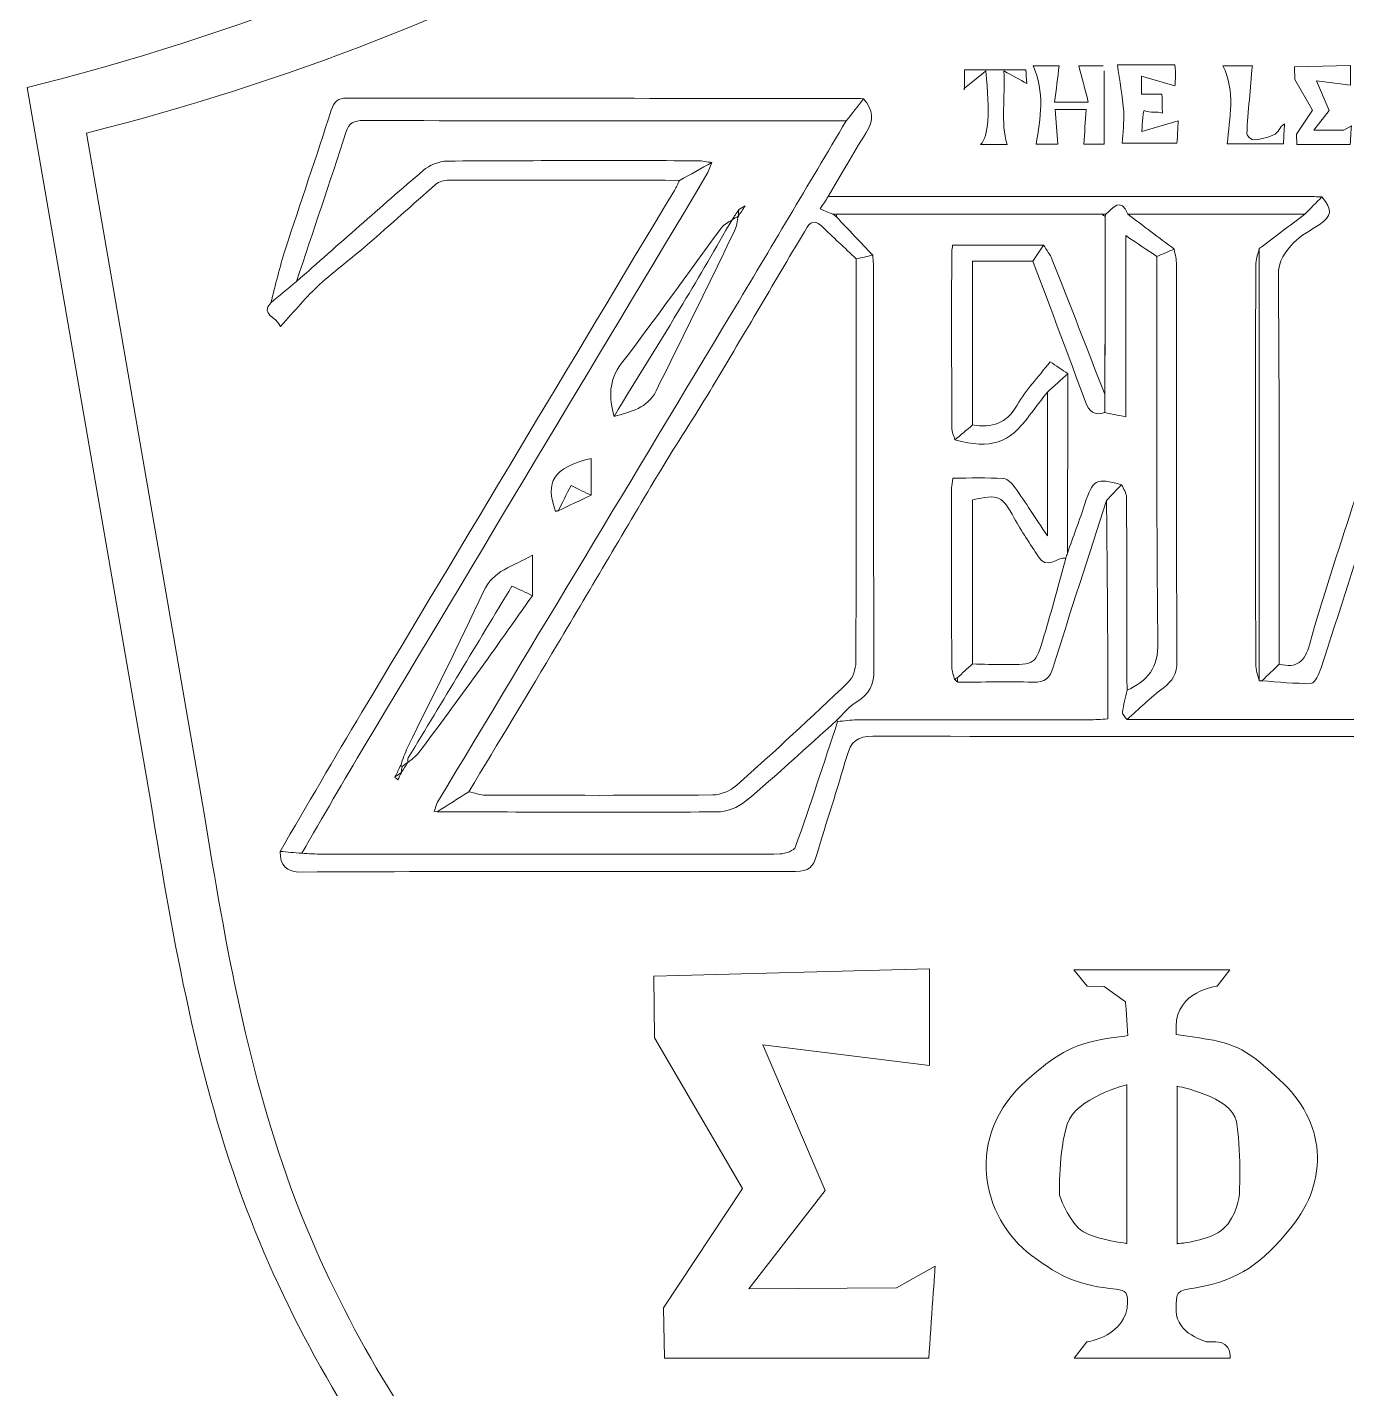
# Model space of a CAD drawing. Header units: inches. Extents: x 0 to 12, y 0 to 12.
# Drawn here: x 8.291 to 9.277, y 2.557 to 3.574 of the extents above; entities that cross this region are included whole.
import ezdxf

# ---------------------------------------------------------------- set-up
doc = ezdxf.new("R2010")
doc.units = ezdxf.units.IN
doc.header["$MEASUREMENT"] = 0

msp = doc.modelspace()

# ---------------------------------------------------------------- linework, layer by layer
at = {"color": 250, "lineweight": 0}
msp.add_line((8.2913, 3.5293), (8.3838, 2.9942), dxfattribs=at)
at = {"color": 5, "lineweight": 0}
msp.add_line((8.3357, 3.4953), (8.4235, 2.987), dxfattribs=at)
at = {"color": 250, "lineweight": 0}
for centre, start, end in [((7.8269, 5.3747), 284.1261, 312.9293), ((10.419, 5.3747), 227.0707, 255.8739)]:
    msp.add_arc(centre, 1.9029, start, end, dxfattribs=at)
at = {"color": 5, "lineweight": 0}
for centre, start, end in [((7.8945, 5.2484), 284.1261, 312.9293), ((10.3569, 5.2484), 227.0707, 255.8739)]:
    msp.add_arc(centre, 1.8077, start, end, dxfattribs=at)
at = {"color": 1, "lineweight": 0}
for points, knots in [([(8.9912, 3.5284), (8.9912, 3.5329), (8.9912, 3.5373), (8.9912, 3.5426), (9.0064, 3.5426), (9.0212, 3.5426), (9.0371, 3.5426), (9.0373, 3.5396), (9.0375, 3.5362), (9.0377, 3.5324), (9.0326, 3.5352), (9.0279, 3.5377), (9.0206, 3.5417), (9.0218, 3.5213), (9.0181, 3.5037), (9.023, 3.4867), (9.0186, 3.4867), (9.0112, 3.4867), (9.0033, 3.4867), (9.0091, 3.4932), (9.0104, 3.5101), (9.0072, 3.5417), (9.0007, 3.5365), (8.9958, 3.5326), (8.9909, 3.5286), (8.9909, 3.5286), (8.9912, 3.5284), (8.9912, 3.5284)], [0, 0, 0, 0, 1, 1, 1, 2, 2, 2, 3, 3, 3, 4, 4, 4, 5, 5, 5, 6, 6, 6, 7, 7, 7, 8, 8, 8, 9, 9, 9, 9]), ([(9.0956, 3.5418), (9.0956, 3.5407), (9.0956, 3.5396), (9.0956, 3.5385), (9.0956, 3.5203), (9.0956, 3.5039), (9.0956, 3.4871), (9.091, 3.4871), (9.0846, 3.4871), (9.0804, 3.4871), (9.0809, 3.4954), (9.0815, 3.5037), (9.0821, 3.5129), (9.0742, 3.5129), (9.0675, 3.5129), (9.059, 3.5129), (9.0597, 3.5042), (9.0603, 3.4959), (9.061, 3.487), (9.0563, 3.487), (9.0492, 3.487), (9.0447, 3.487), (9.0482, 3.5064), (9.0512, 3.526), (9.0424, 3.5456), (9.0489, 3.5456), (9.0554, 3.5456), (9.062, 3.5456), (9.0608, 3.5367), (9.0597, 3.5279), (9.0585, 3.5184), (9.0673, 3.5184), (9.0739, 3.5184), (9.0837, 3.5184), (9.0811, 3.5284), (9.0789, 3.537), (9.0766, 3.5456), (9.0827, 3.5456), (9.0888, 3.5456), (9.0949, 3.5456)], [0, 0, 0, 0, 1, 1, 1, 2, 2, 2, 3, 3, 3, 4, 4, 4, 5, 5, 5, 6, 6, 6, 7, 7, 7, 8, 8, 8, 9, 9, 9, 10, 10, 10, 11, 11, 11, 12, 12, 12, 13, 13, 13, 13]), ([(9.1482, 3.5462), (9.1495, 3.541), (9.1484, 3.5306), (9.1484, 3.5306), (9.1484, 3.5306), (9.1234, 3.5378), (9.1234, 3.5378), (9.1234, 3.5378), (9.1234, 3.5243), (9.1234, 3.5243), (9.1234, 3.5243), (9.1387, 3.5243), (9.1387, 3.5243), (9.1387, 3.5243), (9.139, 3.5129), (9.139, 3.5101), (9.1347, 3.5119), (9.1304, 3.51), (9.1254, 3.5122), (9.1242, 3.5114), (9.1237, 3.4966), (9.1237, 3.4966), (9.1237, 3.4966), (9.1509, 3.5045), (9.1509, 3.5045), (9.1509, 3.5045), (9.1502, 3.4926), (9.1499, 3.4877), (9.1348, 3.4877), (9.1207, 3.4877), (9.109, 3.4877), (9.1094, 3.4956), (9.1106, 3.5034), (9.1101, 3.5111), (9.1092, 3.5229), (9.107, 3.5347), (9.1055, 3.5464), (9.1185, 3.5464), (9.1352, 3.5462), (9.1482, 3.5462)], [0, 0, 0, 0, 1, 1, 1, 2, 2, 2, 3, 3, 3, 4, 4, 4, 5, 5, 5, 6, 6, 6, 7, 7, 7, 8, 8, 8, 9, 9, 9, 10, 10, 10, 11, 11, 11, 12, 12, 12, 13, 13, 13, 13]), ([(9.2062, 3.5456), (9.2047, 3.5287), (9.2031, 3.5117), (9.202, 3.4948), (9.2019, 3.4933), (9.206, 3.49), (9.2078, 3.4902), (9.2131, 3.4908), (9.2186, 3.4922), (9.2233, 3.4946), (9.2255, 3.4957), (9.2263, 3.4998), (9.2302, 3.5022), (9.2299, 3.4975), (9.2297, 3.4927), (9.2294, 3.4872), (9.2147, 3.4872), (9.2007, 3.4872), (9.1874, 3.4872), (9.1892, 3.5065), (9.1937, 3.5264), (9.1842, 3.5456), (9.1915, 3.5456), (9.1988, 3.5456), (9.2062, 3.5456)], [0, 0, 0, 0, 1, 1, 1, 2, 2, 2, 3, 3, 3, 4, 4, 4, 5, 5, 5, 6, 6, 6, 7, 7, 7, 8, 8, 8, 8]), ([(9.2542, 3.5343), (9.2542, 3.5343), (9.2636, 3.5123), (9.2636, 3.5123), (9.2636, 3.5123), (9.2521, 3.4974), (9.2521, 3.4974), (9.2521, 3.4974), (9.2744, 3.4975), (9.2744, 3.4975), (9.2744, 3.4975), (9.2802, 3.5008), (9.2802, 3.5008), (9.2802, 3.5008), (9.2796, 3.4919), (9.2793, 3.4869), (9.2645, 3.4869), (9.2393, 3.4869), (9.2393, 3.4869), (9.2393, 3.4869), (9.2391, 3.4945), (9.2391, 3.4945), (9.2391, 3.4945), (9.2511, 3.5125), (9.2511, 3.5125), (9.2511, 3.5125), (9.2378, 3.5354), (9.2378, 3.5354), (9.2378, 3.5354), (9.2377, 3.5447), (9.2377, 3.5447), (9.2377, 3.5447), (9.2794, 3.5458), (9.2794, 3.5458), (9.2794, 3.5409), (9.2794, 3.5361), (9.2794, 3.5312), (9.2794, 3.5312), (9.2542, 3.5343), (9.2542, 3.5343)], [0, 0, 0, 0, 1, 1, 1, 2, 2, 2, 3, 3, 3, 4, 4, 4, 5, 5, 5, 6, 6, 6, 7, 7, 7, 8, 8, 8, 9, 9, 9, 10, 10, 10, 11, 11, 11, 12, 12, 12, 13, 13, 13, 13]), ([(8.9909, 3.5286), (8.9909, 3.5286), (8.9907, 3.5279), (8.9907, 3.5279), (8.9907, 3.5279), (8.9912, 3.5284), (8.9912, 3.5284), (8.9912, 3.5284), (8.9909, 3.5286), (8.9909, 3.5286)], [0, 0, 0, 0, 1, 1, 1, 2, 2, 2, 3, 3, 3, 3])]:
    msp.add_open_spline(points, degree=3, knots=knots, dxfattribs=at)
at = {"color": 5, "lineweight": 0}
for points, knots in [([(8.9159, 3.5209), (8.9116, 3.5154), (8.9073, 3.5099), (8.9029, 3.5044), (8.7828, 3.5044), (8.6627, 3.5044), (8.5425, 3.5047), (8.5354, 3.5047), (8.5316, 3.503), (8.5292, 3.4958), (8.5173, 3.4586), (8.5048, 3.4216), (8.4924, 3.3845), (8.486, 3.3792), (8.4796, 3.3739), (8.4732, 3.3686), (8.4768, 3.3818), (8.4798, 3.3952), (8.484, 3.4082), (8.4953, 3.443), (8.5072, 3.4776), (8.5184, 3.5124), (8.5205, 3.5187), (8.5232, 3.5215), (8.5303, 3.5215), (8.6572, 3.5212), (8.7841, 3.5213), (8.9111, 3.5212), (8.9127, 3.5212), (8.9143, 3.521), (8.9159, 3.5209)], [0, 0, 0, 0, 1, 1, 1, 2, 2, 2, 3, 3, 3, 4, 4, 4, 5, 5, 5, 6, 6, 6, 7, 7, 7, 8, 8, 8, 9, 9, 9, 10, 10, 10, 10]), ([(8.9159, 3.5209), (8.9233, 3.5127), (8.9238, 3.5048), (8.9176, 3.4952), (8.9076, 3.4798), (8.8988, 3.4637), (8.8895, 3.448), (8.8876, 3.445), (8.8857, 3.4421), (8.8834, 3.4387), (8.8872, 3.4371), (8.8901, 3.4359), (8.893, 3.4347), (8.8939, 3.434), (8.8947, 3.4333), (8.8956, 3.4327), (8.9046, 3.4232), (8.9137, 3.4137), (8.9227, 3.4041), (8.9186, 3.4032), (8.9145, 3.4023), (8.9104, 3.4013), (8.9017, 3.4095), (8.8931, 3.4178), (8.8844, 3.426), (8.8775, 3.4324), (8.8744, 3.4262), (8.8717, 3.4216), (8.8481, 3.382), (8.8249, 3.3422), (8.8012, 3.3027), (8.7893, 3.2828), (8.7763, 3.2635), (8.7644, 3.2436), (8.7385, 3.2003), (8.7131, 3.1568), (8.6873, 3.1135), (8.6654, 3.0767), (8.6432, 3.0401), (8.6211, 3.0034), (8.6132, 2.9984), (8.6054, 2.9934), (8.5975, 2.9884), (8.5975, 2.9884), (8.5974, 2.9884), (8.5974, 2.9884), (8.5968, 2.9887), (8.5961, 2.9888), (8.5953, 2.9888), (8.5961, 2.9911), (8.5965, 2.9935), (8.5977, 2.9955), (8.6709, 3.1174), (8.7443, 3.2392), (8.8175, 3.3611), (8.8461, 3.4087), (8.8745, 3.4566), (8.9029, 3.5044), (8.9073, 3.5099), (8.9116, 3.5154), (8.9159, 3.5209)], [0, 0, 0, 0, 1, 1, 1, 2, 2, 2, 3, 3, 3, 4, 4, 4, 5, 5, 5, 6, 6, 6, 7, 7, 7, 8, 8, 8, 9, 9, 9, 10, 10, 10, 11, 11, 11, 12, 12, 12, 13, 13, 13, 14, 14, 14, 15, 15, 15, 16, 16, 16, 17, 17, 17, 18, 18, 18, 19, 19, 19, 20, 20, 20, 20]), ([(8.8026, 3.4733), (8.7991, 3.4737), (8.7955, 3.4746), (8.7919, 3.4747), (8.7296, 3.4747), (8.6673, 3.4749), (8.605, 3.4744), (8.5989, 3.4743), (8.5916, 3.4713), (8.5869, 3.4673), (8.5551, 3.44), (8.5239, 3.4122), (8.4924, 3.3845), (8.5048, 3.4216), (8.5173, 3.4586), (8.5292, 3.4958), (8.5316, 3.503), (8.5354, 3.5047), (8.5425, 3.5047), (8.6627, 3.5044), (8.7828, 3.5044), (8.9029, 3.5044), (8.8745, 3.4566), (8.8461, 3.4087), (8.8175, 3.3611), (8.7443, 3.2392), (8.6709, 3.1174), (8.5977, 2.9955), (8.5965, 2.9935), (8.5961, 2.9911), (8.5953, 2.9888), (8.596, 2.9887), (8.5967, 2.9885), (8.5974, 2.9884), (8.5974, 2.9884), (8.5975, 2.9884), (8.5975, 2.9884), (8.667, 2.9882), (8.7366, 2.9879), (8.8062, 2.9883), (8.8135, 2.9884), (8.8222, 2.9915), (8.8277, 2.9962), (8.851, 3.0157), (8.8732, 3.0365), (8.8958, 3.0567), (8.8958, 3.0567), (8.8965, 3.0558), (8.8965, 3.0558), (8.8862, 3.0246), (8.8761, 2.9934), (8.8651, 2.9624), (8.8641, 2.9595), (8.8576, 2.957), (8.8536, 2.9569), (8.8288, 2.9564), (8.804, 2.9567), (8.7792, 2.9567), (8.6902, 2.9567), (8.6011, 2.9567), (8.5121, 2.9567), (8.5068, 2.9567), (8.5016, 2.9572), (8.4963, 2.9574), (8.5121, 2.9844), (8.5276, 3.0116), (8.5437, 3.0384), (8.6285, 3.1801), (8.7134, 3.3217), (8.7982, 3.4634), (8.8, 3.4665), (8.8012, 3.47), (8.8026, 3.4733)], [0, 0, 0, 0, 1, 1, 1, 2, 2, 2, 3, 3, 3, 4, 4, 4, 5, 5, 5, 6, 6, 6, 7, 7, 7, 8, 8, 8, 9, 9, 9, 10, 10, 10, 11, 11, 11, 12, 12, 12, 13, 13, 13, 14, 14, 14, 15, 15, 15, 16, 16, 16, 17, 17, 17, 18, 18, 18, 19, 19, 19, 20, 20, 20, 21, 21, 21, 22, 22, 22, 23, 23, 23, 24, 24, 24, 24]), ([(8.8026, 3.4733), (8.7946, 3.4689), (8.7865, 3.4644), (8.7785, 3.46), (8.7211, 3.4601), (8.6636, 3.4603), (8.6062, 3.4602), (8.6029, 3.4602), (8.5988, 3.459), (8.5963, 3.4569), (8.5792, 3.4421), (8.5625, 3.4268), (8.5454, 3.412), (8.5337, 3.4018), (8.5211, 3.3928), (8.5097, 3.3823), (8.4998, 3.3731), (8.4912, 3.3626), (8.4804, 3.3509), (8.4771, 3.3592), (8.4653, 3.3592), (8.4732, 3.3686), (8.4796, 3.3739), (8.486, 3.3792), (8.4924, 3.3845), (8.5239, 3.4122), (8.5551, 3.44), (8.5869, 3.4673), (8.5916, 3.4713), (8.5989, 3.4743), (8.605, 3.4744), (8.6673, 3.4749), (8.7296, 3.4747), (8.7919, 3.4747), (8.7955, 3.4746), (8.7991, 3.4737), (8.8026, 3.4733)], [0, 0, 0, 0, 1, 1, 1, 2, 2, 2, 3, 3, 3, 4, 4, 4, 5, 5, 5, 6, 6, 6, 7, 7, 7, 8, 8, 8, 9, 9, 9, 10, 10, 10, 11, 11, 11, 12, 12, 12, 12]), ([(8.4963, 2.9574), (8.4909, 2.9579), (8.4855, 2.9583), (8.4801, 2.9588), (8.5005, 2.9935), (8.5206, 3.0283), (8.5413, 3.0628), (8.619, 3.1928), (8.6968, 3.3226), (8.7746, 3.4525), (8.776, 3.4549), (8.7772, 3.4575), (8.7785, 3.46), (8.7865, 3.4644), (8.7946, 3.4689), (8.8026, 3.4733), (8.8012, 3.47), (8.8, 3.4665), (8.7982, 3.4634), (8.7134, 3.3217), (8.6285, 3.1801), (8.5437, 3.0384), (8.5276, 3.0116), (8.5121, 2.9844), (8.4963, 2.9574)], [0, 0, 0, 0, 1, 1, 1, 2, 2, 2, 3, 3, 3, 4, 4, 4, 5, 5, 5, 6, 6, 6, 7, 7, 7, 8, 8, 8, 8]), ([(9.2581, 3.4476), (9.2538, 3.4433), (9.2496, 3.439), (9.2453, 3.4347), (9.2013, 3.4347), (9.1572, 3.4347), (9.1132, 3.4347), (9.1078, 3.4483), (9.1023, 3.4389), (9.0967, 3.4348), (9.0958, 3.4348), (9.0948, 3.4347), (9.0938, 3.4347), (9.0279, 3.4347), (8.9619, 3.4347), (8.8959, 3.4347), (8.8949, 3.4347), (8.894, 3.4347), (8.893, 3.4347), (8.8901, 3.4359), (8.8872, 3.4371), (8.8834, 3.4387), (8.8857, 3.4421), (8.8876, 3.445), (8.8895, 3.448), (9.0087, 3.448), (9.1279, 3.448), (9.2471, 3.448), (9.2507, 3.448), (9.2544, 3.4477), (9.2581, 3.4476)], [0, 0, 0, 0, 1, 1, 1, 2, 2, 2, 3, 3, 3, 4, 4, 4, 5, 5, 5, 6, 6, 6, 7, 7, 7, 8, 8, 8, 9, 9, 9, 10, 10, 10, 10]), ([(9.1479, 3.4086), (9.1436, 3.4068), (9.1393, 3.405), (9.1349, 3.4032), (9.1276, 3.4081), (9.1203, 3.4129), (9.1116, 3.4187), (9.1116, 3.373), (9.1116, 3.3289), (9.1116, 3.2835), (9.1056, 3.2847), (9.1008, 3.2856), (9.096, 3.2865), (9.096, 3.2911), (9.096, 3.2956), (9.0961, 3.3002), (9.0962, 3.3445), (9.0963, 3.3888), (9.0964, 3.4331), (9.0966, 3.4336), (9.0967, 3.4342), (9.0967, 3.4348), (9.1023, 3.4389), (9.1078, 3.4483), (9.1132, 3.4347), (9.1248, 3.426), (9.1363, 3.4173), (9.1479, 3.4086)], [0, 0, 0, 0, 1, 1, 1, 2, 2, 2, 3, 3, 3, 4, 4, 4, 5, 5, 5, 6, 6, 6, 7, 7, 7, 8, 8, 8, 9, 9, 9, 9]), ([(9.2581, 3.4476), (9.2663, 3.4377), (9.2658, 3.4334), (9.256, 3.4268), (9.2496, 3.4226), (9.2424, 3.4189), (9.2372, 3.4135), (9.2308, 3.4068), (9.2255, 3.4002), (9.2256, 3.3887), (9.2265, 3.292), (9.2263, 3.1953), (9.2263, 3.0986), (9.222, 3.0945), (9.2176, 3.0904), (9.2133, 3.0862), (9.2126, 3.0862), (9.212, 3.0862), (9.2113, 3.0862), (9.2113, 3.1938), (9.2113, 3.3014), (9.2113, 3.409), (9.2226, 3.4175), (9.234, 3.4261), (9.2453, 3.4347), (9.2496, 3.439), (9.2538, 3.4433), (9.2581, 3.4476)], [0, 0, 0, 0, 1, 1, 1, 2, 2, 2, 3, 3, 3, 4, 4, 4, 5, 5, 5, 6, 6, 6, 7, 7, 7, 8, 8, 8, 9, 9, 9, 9]), ([(8.8225, 3.438), (8.8225, 3.438), (8.8226, 3.438), (8.8226, 3.438), (8.821, 3.4356), (8.8193, 3.4331), (8.8177, 3.4306), (8.8177, 3.4306), (8.8177, 3.4306), (8.8177, 3.4306), (8.815, 3.4286), (8.8116, 3.4271), (8.8097, 3.4245), (8.7848, 3.3909), (8.7607, 3.3566), (8.7352, 3.3235), (8.7251, 3.3104), (8.7259, 3.2977), (8.7295, 3.2837), (8.7418, 3.287), (8.7546, 3.2899), (8.7609, 3.3027), (8.7806, 3.3424), (8.8001, 3.3823), (8.8195, 3.4222), (8.8212, 3.4255), (8.8215, 3.4296), (8.8224, 3.4333), (8.8224, 3.4333), (8.8223, 3.4332), (8.8223, 3.4332), (8.824, 3.4358), (8.8257, 3.4383), (8.8274, 3.4409), (8.8257, 3.4399), (8.8241, 3.4389), (8.8225, 3.438)], [0, 0, 0, 0, 1, 1, 1, 2, 2, 2, 3, 3, 3, 4, 4, 4, 5, 5, 5, 6, 6, 6, 7, 7, 7, 8, 8, 8, 9, 9, 9, 10, 10, 10, 11, 11, 11, 12, 12, 12, 12]), ([(8.8224, 3.4333), (8.8208, 3.4324), (8.8192, 3.4315), (8.8177, 3.4306), (8.8193, 3.4331), (8.821, 3.4356), (8.8226, 3.438), (8.8225, 3.4364), (8.8224, 3.4348), (8.8223, 3.4332), (8.8223, 3.4332), (8.8224, 3.4333), (8.8224, 3.4333)], [0, 0, 0, 0, 1, 1, 1, 2, 2, 2, 3, 3, 3, 4, 4, 4, 4]), ([(8.8223, 3.4332), (8.8224, 3.4348), (8.8225, 3.4364), (8.8226, 3.438), (8.8226, 3.438), (8.8225, 3.438), (8.8225, 3.438), (8.8241, 3.4389), (8.8257, 3.4399), (8.8274, 3.4409), (8.8257, 3.4383), (8.824, 3.4358), (8.8223, 3.4332)], [0, 0, 0, 0, 1, 1, 1, 2, 2, 2, 3, 3, 3, 4, 4, 4, 4]), ([(8.8274, 3.4409), (8.8257, 3.4399), (8.8241, 3.4389), (8.8225, 3.438), (8.8241, 3.4389), (8.8257, 3.4399), (8.8274, 3.4409)], [0, 0, 0, 0, 1, 1, 1, 2, 2, 2, 2]), ([(9.463, 3.4287), (9.4907, 3.4168), (9.511, 3.3979), (9.5251, 3.3705), (9.5445, 3.333), (9.5533, 3.2937), (9.5533, 3.252), (9.5533, 3.2433), (9.5519, 3.2345), (9.5512, 3.2258), (9.5518, 3.2175), (9.5545, 3.2086), (9.5526, 3.2009), (9.5469, 3.1778), (9.5396, 3.1551), (9.5327, 3.1324), (9.531, 3.1266), (9.5284, 3.1211), (9.5263, 3.1155), (9.5157, 3.1042), (9.5051, 3.0928), (9.4946, 3.0813), (9.4941, 3.0809), (9.4944, 3.0798), (9.4944, 3.079), (9.4944, 3.079), (9.4944, 3.0792), (9.4944, 3.0792), (9.4709, 3.0588), (9.441, 3.0543), (9.4125, 3.0467), (9.404, 3.0444), (9.3947, 3.0447), (9.3858, 3.0447), (9.2315, 3.0446), (9.0772, 3.0444), (8.9229, 3.0449), (8.911, 3.0449), (8.9063, 3.0405), (8.9033, 3.0298), (8.8963, 3.005), (8.888, 2.9805), (8.8808, 2.9558), (8.8783, 2.9472), (8.8748, 2.9437), (8.8651, 2.9438), (8.7421, 2.944), (8.6192, 2.9439), (8.4962, 2.9434), (8.4846, 2.9434), (8.4802, 2.9482), (8.4801, 2.9588), (8.4855, 2.9583), (8.4909, 2.9579), (8.4963, 2.9574), (8.5016, 2.9572), (8.5068, 2.9567), (8.5121, 2.9567), (8.6011, 2.9567), (8.6902, 2.9567), (8.7792, 2.9567), (8.804, 2.9567), (8.8288, 2.9564), (8.8536, 2.9569), (8.8576, 2.957), (8.8641, 2.9595), (8.8651, 2.9624), (8.8761, 2.9934), (8.8862, 3.0246), (8.8965, 3.0558), (8.9013, 3.0562), (8.9062, 3.057), (8.911, 3.0571), (8.9688, 3.0571), (9.0265, 3.0571), (9.0843, 3.0571), (9.0886, 3.0571), (9.0929, 3.0575), (9.0983, 3.0577), (9.0983, 3.0764), (9.0984, 3.0938), (9.0982, 3.1112), (9.098, 3.1478), (9.0976, 3.1844), (9.0973, 3.2209), (9.101, 3.2249), (9.1048, 3.2288), (9.1086, 3.2327), (9.1099, 3.2296), (9.1122, 3.2265), (9.1122, 3.2234), (9.1125, 3.1753), (9.1125, 3.1273), (9.1126, 3.0792), (9.1114, 3.0737), (9.1099, 3.0682), (9.1092, 3.0626), (9.109, 3.0609), (9.1114, 3.059), (9.1126, 3.0572), (9.1743, 3.0572), (9.236, 3.0572), (9.2988, 3.0572), (9.2988, 3.0691), (9.2988, 3.0792), (9.2987, 3.0893), (9.2985, 3.1333), (9.2981, 3.1772), (9.2978, 3.2212), (9.3017, 3.2258), (9.3057, 3.2304), (9.3096, 3.2351), (9.3108, 3.232), (9.3131, 3.2289), (9.3131, 3.2258), (9.3135, 3.1783), (9.3135, 3.1309), (9.3136, 3.0835), (9.312, 3.0752), (9.3103, 3.0669), (9.3087, 3.0586), (9.3126, 3.0581), (9.3166, 3.057), (9.3206, 3.0571), (9.3478, 3.0576), (9.375, 3.0581), (9.4022, 3.0591), (9.4609, 3.0613), (9.5053, 3.094), (9.5242, 3.1495), (9.5386, 3.1921), (9.5406, 3.236), (9.5364, 3.2806), (9.5308, 3.34), (9.5111, 3.3905), (9.4554, 3.4206), (9.4579, 3.4233), (9.4605, 3.426), (9.463, 3.4287)], [0, 0, 0, 0, 1, 1, 1, 2, 2, 2, 3, 3, 3, 4, 4, 4, 5, 5, 5, 6, 6, 6, 7, 7, 7, 8, 8, 8, 9, 9, 9, 10, 10, 10, 11, 11, 11, 12, 12, 12, 13, 13, 13, 14, 14, 14, 15, 15, 15, 16, 16, 16, 17, 17, 17, 18, 18, 18, 19, 19, 19, 20, 20, 20, 21, 21, 21, 22, 22, 22, 23, 23, 23, 24, 24, 24, 25, 25, 25, 26, 26, 26, 27, 27, 27, 28, 28, 28, 29, 29, 29, 30, 30, 30, 31, 31, 31, 32, 32, 32, 33, 33, 33, 34, 34, 34, 35, 35, 35, 36, 36, 36, 37, 37, 37, 38, 38, 38, 39, 39, 39, 40, 40, 40, 41, 41, 41, 42, 42, 42, 43, 43, 43, 44, 44, 44, 45, 45, 45, 46, 46, 46, 46]), ([(8.8177, 3.4306), (8.8055, 3.4097), (8.7935, 3.3886), (8.7809, 3.3678), (8.764, 3.3396), (8.7467, 3.3117), (8.7295, 3.2837), (8.7259, 3.2977), (8.7251, 3.3104), (8.7352, 3.3235), (8.7607, 3.3566), (8.7848, 3.3909), (8.8097, 3.4245), (8.8116, 3.4271), (8.815, 3.4286), (8.8177, 3.4306)], [0, 0, 0, 0, 1, 1, 1, 2, 2, 2, 3, 3, 3, 4, 4, 4, 5, 5, 5, 5]), ([(8.8224, 3.4333), (8.8215, 3.4296), (8.8212, 3.4255), (8.8195, 3.4222), (8.8001, 3.3823), (8.7806, 3.3424), (8.7609, 3.3027), (8.7546, 3.2899), (8.7418, 3.287), (8.7295, 3.2837), (8.7467, 3.3117), (8.764, 3.3396), (8.7809, 3.3678), (8.7935, 3.3886), (8.8055, 3.4097), (8.8177, 3.4306), (8.8177, 3.4306), (8.8177, 3.4306), (8.8177, 3.4306), (8.8192, 3.4315), (8.8208, 3.4324), (8.8224, 3.4333)], [0, 0, 0, 0, 1, 1, 1, 2, 2, 2, 3, 3, 3, 4, 4, 4, 5, 5, 5, 6, 6, 6, 7, 7, 7, 7]), ([(8.8959, 3.4347), (8.8958, 3.434), (8.8957, 3.4333), (8.8956, 3.4327), (8.8947, 3.4333), (8.8939, 3.434), (8.893, 3.4347), (8.894, 3.4347), (8.8949, 3.4347), (8.8959, 3.4347)], [0, 0, 0, 0, 1, 1, 1, 2, 2, 2, 3, 3, 3, 3]), ([(8.8959, 3.4347), (8.9619, 3.4347), (9.0279, 3.4347), (9.0938, 3.4347), (9.0947, 3.4341), (9.0955, 3.4336), (9.0964, 3.4331), (9.0963, 3.3888), (9.0962, 3.3445), (9.096, 3.3002), (9.083, 3.3337), (9.07, 3.3672), (9.0568, 3.4007), (9.0552, 3.4046), (9.0525, 3.4079), (9.0503, 3.4116), (9.0279, 3.4116), (9.0056, 3.4116), (8.9824, 3.4116), (8.9822, 3.4102), (8.9817, 3.4083), (8.9817, 3.4064), (8.9816, 3.3626), (8.9816, 3.3189), (8.9818, 3.2752), (8.9818, 3.2721), (8.9833, 3.2692), (8.9841, 3.2662), (9.0112, 3.259), (9.0244, 3.2634), (9.0399, 3.2845), (9.0442, 3.2904), (9.0487, 3.2961), (9.0531, 3.3019), (9.0531, 3.2671), (9.0531, 3.2322), (9.0531, 3.1945), (9.044, 3.2082), (9.0368, 3.2194), (9.0291, 3.2303), (9.027, 3.2333), (9.0235, 3.2371), (9.0204, 3.2373), (9.008, 3.2381), (8.9955, 3.2376), (8.9826, 3.2376), (8.9821, 3.2343), (8.9816, 3.2323), (8.9816, 3.2304), (8.9816, 3.1857), (8.9816, 3.1411), (8.9817, 3.0964), (8.9817, 3.0933), (8.9831, 3.0903), (8.9838, 3.0872), (8.9846, 3.0865), (8.9854, 3.0858), (8.9862, 3.0851), (9.0049, 3.0852), (9.0237, 3.0859), (9.0423, 3.0852), (9.0516, 3.0848), (9.055, 3.0883), (9.0575, 3.0965), (9.0704, 3.1381), (9.084, 3.1795), (9.0973, 3.2209), (9.0976, 3.1844), (9.098, 3.1478), (9.0982, 3.1112), (9.0984, 3.0938), (9.0983, 3.0764), (9.0983, 3.0577), (9.0929, 3.0575), (9.0886, 3.0571), (9.0843, 3.0571), (9.0265, 3.0571), (8.9688, 3.0571), (8.911, 3.0571), (8.9062, 3.057), (8.9013, 3.0562), (8.8965, 3.0558), (8.8965, 3.0558), (8.8958, 3.0567), (8.8958, 3.0567), (8.9008, 3.0615), (8.9051, 3.0672), (8.9108, 3.0706), (8.9202, 3.0763), (8.9237, 3.0834), (8.9236, 3.0945), (8.9232, 3.1933), (8.9234, 3.292), (8.9234, 3.3908), (8.9234, 3.3952), (8.923, 3.3997), (8.9227, 3.4041), (8.9137, 3.4137), (8.9046, 3.4232), (8.8956, 3.4327), (8.8957, 3.4333), (8.8958, 3.434), (8.8959, 3.4347)], [0, 0, 0, 0, 1, 1, 1, 2, 2, 2, 3, 3, 3, 4, 4, 4, 5, 5, 5, 6, 6, 6, 7, 7, 7, 8, 8, 8, 9, 9, 9, 10, 10, 10, 11, 11, 11, 12, 12, 12, 13, 13, 13, 14, 14, 14, 15, 15, 15, 16, 16, 16, 17, 17, 17, 18, 18, 18, 19, 19, 19, 20, 20, 20, 21, 21, 21, 22, 22, 22, 23, 23, 23, 24, 24, 24, 25, 25, 25, 26, 26, 26, 27, 27, 27, 28, 28, 28, 29, 29, 29, 30, 30, 30, 31, 31, 31, 32, 32, 32, 33, 33, 33, 34, 34, 34, 34]), ([(9.0967, 3.4348), (9.0967, 3.4342), (9.0966, 3.4336), (9.0964, 3.4331), (9.0955, 3.4336), (9.0947, 3.4341), (9.0938, 3.4347), (9.0948, 3.4347), (9.0958, 3.4348), (9.0967, 3.4348)], [0, 0, 0, 0, 1, 1, 1, 2, 2, 2, 3, 3, 3, 3]), ([(9.2133, 3.0862), (9.2256, 3.0854), (9.238, 3.0839), (9.2503, 3.0844), (9.2529, 3.0845), (9.2561, 3.0915), (9.2575, 3.0958), (9.2711, 3.1375), (9.2844, 3.1794), (9.2978, 3.2212), (9.2981, 3.1772), (9.2985, 3.1333), (9.2987, 3.0893), (9.2988, 3.0792), (9.2988, 3.0691), (9.2988, 3.0572), (9.236, 3.0572), (9.1743, 3.0572), (9.1126, 3.0572), (9.1215, 3.0651), (9.13, 3.0737), (9.1395, 3.0808), (9.1467, 3.0861), (9.1499, 3.0915), (9.1498, 3.1008), (9.1495, 3.1995), (9.1496, 3.2982), (9.1496, 3.3969), (9.1496, 3.4008), (9.1485, 3.4047), (9.1479, 3.4086), (9.1363, 3.4173), (9.1248, 3.426), (9.1132, 3.4347), (9.1572, 3.4347), (9.2013, 3.4347), (9.2453, 3.4347), (9.234, 3.4261), (9.2226, 3.4175), (9.2113, 3.409), (9.2104, 3.4048), (9.2087, 3.4006), (9.2087, 3.3964), (9.2086, 3.2972), (9.2086, 3.1979), (9.2087, 3.0987), (9.2087, 3.0945), (9.2104, 3.0903), (9.2113, 3.0862), (9.212, 3.0862), (9.2126, 3.0862), (9.2133, 3.0862)], [0, 0, 0, 0, 1, 1, 1, 2, 2, 2, 3, 3, 3, 4, 4, 4, 5, 5, 5, 6, 6, 6, 7, 7, 7, 8, 8, 8, 9, 9, 9, 10, 10, 10, 11, 11, 11, 12, 12, 12, 13, 13, 13, 14, 14, 14, 15, 15, 15, 16, 16, 16, 17, 17, 17, 17]), ([(9.0423, 3.3996), (9.0277, 3.3996), (9.0132, 3.3996), (8.9973, 3.3996), (8.9973, 3.3582), (8.9973, 3.3178), (8.9973, 3.2773), (8.9929, 3.2736), (8.9885, 3.2699), (8.9841, 3.2662), (8.9833, 3.2692), (8.9818, 3.2721), (8.9818, 3.2752), (8.9816, 3.3189), (8.9816, 3.3626), (8.9817, 3.4064), (8.9817, 3.4083), (8.9822, 3.4102), (8.9824, 3.4116), (9.0056, 3.4116), (9.0279, 3.4116), (9.0503, 3.4116), (9.0476, 3.4076), (9.045, 3.4036), (9.0423, 3.3996)], [0, 0, 0, 0, 1, 1, 1, 2, 2, 2, 3, 3, 3, 4, 4, 4, 5, 5, 5, 6, 6, 6, 7, 7, 7, 8, 8, 8, 8]), ([(9.0423, 3.3996), (9.045, 3.4036), (9.0476, 3.4076), (9.0503, 3.4116), (9.0525, 3.4079), (9.0552, 3.4046), (9.0568, 3.4007), (9.07, 3.3672), (9.083, 3.3337), (9.096, 3.3002), (9.096, 3.2956), (9.096, 3.2911), (9.096, 3.2865), (9.0883, 3.2842), (9.0843, 3.287), (9.0815, 3.2947), (9.0687, 3.3298), (9.0554, 3.3646), (9.0423, 3.3996)], [0, 0, 0, 0, 1, 1, 1, 2, 2, 2, 3, 3, 3, 4, 4, 4, 5, 5, 5, 6, 6, 6, 6]), ([(9.1126, 3.0792), (9.128, 3.0862), (9.136, 3.0958), (9.1357, 3.1151), (9.1344, 3.2112), (9.135, 3.3072), (9.1349, 3.4032), (9.1393, 3.405), (9.1436, 3.4068), (9.1479, 3.4086), (9.1485, 3.4047), (9.1496, 3.4008), (9.1496, 3.3969), (9.1496, 3.2982), (9.1495, 3.1995), (9.1498, 3.1008), (9.1499, 3.0915), (9.1467, 3.0861), (9.1395, 3.0808), (9.13, 3.0737), (9.1215, 3.0651), (9.1126, 3.0572), (9.1114, 3.059), (9.109, 3.0609), (9.1092, 3.0626), (9.1099, 3.0682), (9.1114, 3.0737), (9.1126, 3.0792)], [0, 0, 0, 0, 1, 1, 1, 2, 2, 2, 3, 3, 3, 4, 4, 4, 5, 5, 5, 6, 6, 6, 7, 7, 7, 8, 8, 8, 9, 9, 9, 9]), ([(9.2113, 3.0862), (9.2104, 3.0903), (9.2087, 3.0945), (9.2087, 3.0987), (9.2086, 3.1979), (9.2086, 3.2972), (9.2087, 3.3964), (9.2087, 3.4006), (9.2104, 3.4048), (9.2113, 3.409), (9.2113, 3.3014), (9.2113, 3.1938), (9.2113, 3.0862)], [0, 0, 0, 0, 1, 1, 1, 2, 2, 2, 3, 3, 3, 4, 4, 4, 4]), ([(8.6211, 3.0034), (8.6253, 3.0025), (8.6295, 3.0008), (8.6336, 3.0008), (8.6902, 3.0007), (8.7467, 3.0005), (8.8032, 3.001), (8.8093, 3.0011), (8.8166, 3.0041), (8.8212, 3.0082), (8.8494, 3.0334), (8.8771, 3.0591), (8.9044, 3.0852), (8.9079, 3.0885), (8.9101, 3.095), (8.9101, 3.1), (8.9105, 3.2004), (8.9104, 3.3009), (8.9104, 3.4013), (8.9145, 3.4023), (8.9186, 3.4032), (8.9227, 3.4041), (8.923, 3.3997), (8.9234, 3.3952), (8.9234, 3.3908), (8.9234, 3.292), (8.9232, 3.1933), (8.9236, 3.0945), (8.9237, 3.0834), (8.9202, 3.0763), (8.9108, 3.0706), (8.9051, 3.0672), (8.9008, 3.0615), (8.8958, 3.0567), (8.8732, 3.0365), (8.851, 3.0157), (8.8277, 2.9962), (8.8222, 2.9915), (8.8135, 2.9884), (8.8062, 2.9883), (8.7366, 2.9879), (8.667, 2.9882), (8.5975, 2.9884), (8.6054, 2.9934), (8.6132, 2.9984), (8.6211, 3.0034)], [0, 0, 0, 0, 1, 1, 1, 2, 2, 2, 3, 3, 3, 4, 4, 4, 5, 5, 5, 6, 6, 6, 7, 7, 7, 8, 8, 8, 9, 9, 9, 10, 10, 10, 11, 11, 11, 12, 12, 12, 13, 13, 13, 14, 14, 14, 15, 15, 15, 15]), ([(9.0681, 3.1816), (9.0677, 3.1803), (9.0673, 3.1791), (9.0669, 3.1778), (9.0601, 3.1787), (9.0527, 3.1689), (9.0464, 3.1789), (9.0404, 3.1885), (9.0337, 3.1978), (9.0284, 3.2077), (9.0196, 3.2242), (9.0167, 3.2259), (8.9971, 3.2213), (8.9971, 3.1805), (8.9971, 3.1396), (8.9971, 3.0988), (8.9933, 3.0953), (8.9896, 3.0919), (8.9858, 3.0884), (8.9851, 3.0881), (8.9844, 3.0877), (8.9838, 3.0872), (8.9831, 3.0903), (8.9817, 3.0933), (8.9817, 3.0964), (8.9816, 3.1411), (8.9816, 3.1857), (8.9816, 3.2304), (8.9816, 3.2323), (8.9821, 3.2343), (8.9826, 3.2376), (8.9955, 3.2376), (9.008, 3.2381), (9.0204, 3.2373), (9.0235, 3.2371), (9.027, 3.2333), (9.0291, 3.2303), (9.0368, 3.2194), (9.044, 3.2082), (9.0531, 3.1945), (9.0531, 3.2322), (9.0531, 3.2671), (9.0531, 3.3019), (9.0583, 3.3065), (9.0634, 3.3111), (9.0685, 3.3156), (9.0684, 3.271), (9.0682, 3.2263), (9.0681, 3.1816)], [0, 0, 0, 0, 1, 1, 1, 2, 2, 2, 3, 3, 3, 4, 4, 4, 5, 5, 5, 6, 6, 6, 7, 7, 7, 8, 8, 8, 9, 9, 9, 10, 10, 10, 11, 11, 11, 12, 12, 12, 13, 13, 13, 14, 14, 14, 15, 15, 15, 16, 16, 16, 16]), ([(8.9841, 3.2662), (8.9885, 3.2699), (8.9929, 3.2736), (8.9973, 3.2773), (9.0117, 3.2748), (9.0227, 3.2784), (9.0306, 3.2922), (9.037, 3.3033), (9.0461, 3.3128), (9.0552, 3.3245), (9.0597, 3.3215), (9.0641, 3.3186), (9.0685, 3.3156), (9.0634, 3.3111), (9.0583, 3.3065), (9.0531, 3.3019), (9.0487, 3.2961), (9.0442, 3.2904), (9.0399, 3.2845), (9.0244, 3.2634), (9.0112, 3.259), (8.9841, 3.2662)], [0, 0, 0, 0, 1, 1, 1, 2, 2, 2, 3, 3, 3, 4, 4, 4, 5, 5, 5, 6, 6, 6, 7, 7, 7, 7]), ([(8.688, 3.2133), (8.688, 3.2133), (8.6879, 3.2132), (8.6879, 3.2132), (8.6961, 3.2171), (8.7042, 3.221), (8.7124, 3.2248), (8.7124, 3.2338), (8.7124, 3.2428), (8.7124, 3.2523), (8.684, 3.2451), (8.6779, 3.2353), (8.6858, 3.2127), (8.6866, 3.2129), (8.6873, 3.2131), (8.688, 3.2133)], [0, 0, 0, 0, 1, 1, 1, 2, 2, 2, 3, 3, 3, 4, 4, 4, 5, 5, 5, 5]), ([(8.6858, 3.2127), (8.6779, 3.2353), (8.684, 3.2451), (8.7124, 3.2523), (8.7124, 3.2428), (8.7124, 3.2338), (8.7124, 3.2248), (8.7078, 3.227), (8.7032, 3.2292), (8.6974, 3.232), (8.6939, 3.2251), (8.6909, 3.2192), (8.6879, 3.2132), (8.6879, 3.2132), (8.688, 3.2133), (8.688, 3.2133), (8.6872, 3.2133), (8.6865, 3.2131), (8.6858, 3.2127)], [0, 0, 0, 0, 1, 1, 1, 2, 2, 2, 3, 3, 3, 4, 4, 4, 5, 5, 5, 6, 6, 6, 6]), ([(9.0681, 3.1816), (9.0725, 3.1938), (9.0771, 3.206), (9.0811, 3.2184), (9.0872, 3.2368), (9.0892, 3.238), (9.1086, 3.2327), (9.1048, 3.2288), (9.101, 3.2249), (9.0973, 3.2209), (9.084, 3.1795), (9.0704, 3.1381), (9.0575, 3.0965), (9.055, 3.0883), (9.0516, 3.0848), (9.0423, 3.0852), (9.0237, 3.0859), (9.0049, 3.0852), (8.9862, 3.0851), (8.9861, 3.0862), (8.986, 3.0873), (8.9858, 3.0884), (8.9896, 3.0919), (8.9933, 3.0953), (8.9971, 3.0988), (9.0052, 3.0986), (9.0133, 3.0983), (9.0214, 3.0983), (9.044, 3.0982), (9.0443, 3.0982), (9.0506, 3.1195), (9.0564, 3.1388), (9.0615, 3.1584), (9.0669, 3.1778), (9.0673, 3.1791), (9.0677, 3.1803), (9.0681, 3.1816)], [0, 0, 0, 0, 1, 1, 1, 2, 2, 2, 3, 3, 3, 4, 4, 4, 5, 5, 5, 6, 6, 6, 7, 7, 7, 8, 8, 8, 9, 9, 9, 10, 10, 10, 11, 11, 11, 12, 12, 12, 12]), ([(9.2133, 3.0862), (9.2176, 3.0904), (9.222, 3.0945), (9.2263, 3.0986), (9.2394, 3.0955), (9.2453, 3.1002), (9.2491, 3.1139), (9.2585, 3.1484), (9.2701, 3.1823), (9.281, 3.2164), (9.2875, 3.2369), (9.2876, 3.2369), (9.3096, 3.235), (9.3057, 3.2304), (9.3017, 3.2258), (9.2978, 3.2212), (9.2844, 3.1794), (9.2711, 3.1375), (9.2575, 3.0958), (9.2561, 3.0915), (9.2529, 3.0845), (9.2503, 3.0844), (9.238, 3.0839), (9.2256, 3.0854), (9.2133, 3.0862)], [0, 0, 0, 0, 1, 1, 1, 2, 2, 2, 3, 3, 3, 4, 4, 4, 5, 5, 5, 6, 6, 6, 7, 7, 7, 8, 8, 8, 8]), ([(8.6879, 3.2132), (8.6909, 3.2192), (8.6939, 3.2251), (8.6974, 3.232), (8.7032, 3.2292), (8.7078, 3.227), (8.7124, 3.2248), (8.7042, 3.221), (8.6961, 3.2171), (8.6879, 3.2132)], [0, 0, 0, 0, 1, 1, 1, 2, 2, 2, 3, 3, 3, 3]), ([(8.6858, 3.2127), (8.6865, 3.2131), (8.6872, 3.2133), (8.688, 3.2133), (8.6873, 3.2131), (8.6866, 3.2129), (8.6858, 3.2127)], [0, 0, 0, 0, 1, 1, 1, 2, 2, 2, 2]), ([(8.5706, 3.0177), (8.5722, 3.0202), (8.5739, 3.0226), (8.5755, 3.0251), (8.5755, 3.0251), (8.5755, 3.0251), (8.5755, 3.0251), (8.5783, 3.0276), (8.5816, 3.0297), (8.5838, 3.0326), (8.5984, 3.0521), (8.6128, 3.0717), (8.6271, 3.0915), (8.6411, 3.1108), (8.6548, 3.1304), (8.6686, 3.1498), (8.6686, 3.159), (8.6686, 3.1683), (8.6686, 3.18), (8.6537, 3.1715), (8.6393, 3.1688), (8.632, 3.1528), (8.614, 3.1136), (8.5943, 3.0753), (8.5754, 3.0365), (8.5733, 3.0322), (8.5719, 3.0275), (8.5702, 3.023), (8.5688, 3.0201), (8.5674, 3.0172), (8.5659, 3.0144), (8.5666, 3.0136), (8.5674, 3.0129), (8.5681, 3.0122), (8.5689, 3.014), (8.5698, 3.0159), (8.5707, 3.0178), (8.5707, 3.0178), (8.5706, 3.0177), (8.5706, 3.0177)], [0, 0, 0, 0, 1, 1, 1, 2, 2, 2, 3, 3, 3, 4, 4, 4, 5, 5, 5, 6, 6, 6, 7, 7, 7, 8, 8, 8, 9, 9, 9, 10, 10, 10, 11, 11, 11, 12, 12, 12, 13, 13, 13, 13]), ([(8.5702, 3.023), (8.5719, 3.0275), (8.5733, 3.0322), (8.5754, 3.0365), (8.5943, 3.0753), (8.614, 3.1136), (8.632, 3.1528), (8.6393, 3.1688), (8.6537, 3.1715), (8.6686, 3.18), (8.6686, 3.1683), (8.6686, 3.159), (8.6686, 3.1498), (8.6636, 3.1522), (8.6587, 3.1545), (8.6533, 3.157), (8.6272, 3.1137), (8.6015, 3.0712), (8.5759, 3.0286), (8.5754, 3.0277), (8.5756, 3.0263), (8.5755, 3.0251), (8.5755, 3.0251), (8.5755, 3.0251), (8.5755, 3.0251), (8.574, 3.0241), (8.5726, 3.0232), (8.5712, 3.0222), (8.5708, 3.0225), (8.5705, 3.0227), (8.5702, 3.023)], [0, 0, 0, 0, 1, 1, 1, 2, 2, 2, 3, 3, 3, 4, 4, 4, 5, 5, 5, 6, 6, 6, 7, 7, 7, 8, 8, 8, 9, 9, 9, 10, 10, 10, 10]), ([(8.5755, 3.0251), (8.5756, 3.0263), (8.5754, 3.0277), (8.5759, 3.0286), (8.6015, 3.0712), (8.6272, 3.1137), (8.6533, 3.157), (8.6587, 3.1545), (8.6636, 3.1522), (8.6686, 3.1498), (8.6548, 3.1304), (8.6411, 3.1108), (8.6271, 3.0915), (8.6128, 3.0717), (8.5984, 3.0521), (8.5838, 3.0326), (8.5816, 3.0297), (8.5783, 3.0276), (8.5755, 3.0251)], [0, 0, 0, 0, 1, 1, 1, 2, 2, 2, 3, 3, 3, 4, 4, 4, 5, 5, 5, 6, 6, 6, 6]), ([(8.9838, 3.0872), (8.9844, 3.0877), (8.9851, 3.0881), (8.9858, 3.0884), (8.986, 3.0873), (8.9861, 3.0862), (8.9862, 3.0851), (8.9854, 3.0858), (8.9846, 3.0865), (8.9838, 3.0872)], [0, 0, 0, 0, 1, 1, 1, 2, 2, 2, 3, 3, 3, 3]), ([(8.5707, 3.0178), (8.5691, 3.0167), (8.5675, 3.0155), (8.5659, 3.0144), (8.5674, 3.0172), (8.5688, 3.0201), (8.5702, 3.023), (8.5705, 3.0227), (8.5708, 3.0225), (8.5712, 3.0222), (8.571, 3.0207), (8.5708, 3.0192), (8.5706, 3.0177), (8.5706, 3.0177), (8.5707, 3.0178), (8.5707, 3.0178)], [0, 0, 0, 0, 1, 1, 1, 2, 2, 2, 3, 3, 3, 4, 4, 4, 5, 5, 5, 5]), ([(8.5706, 3.0177), (8.5708, 3.0192), (8.571, 3.0207), (8.5712, 3.0222), (8.5726, 3.0232), (8.574, 3.0241), (8.5755, 3.0251), (8.5739, 3.0226), (8.5722, 3.0202), (8.5706, 3.0177)], [0, 0, 0, 0, 1, 1, 1, 2, 2, 2, 3, 3, 3, 3]), ([(8.5707, 3.0178), (8.5698, 3.0159), (8.5689, 3.014), (8.5681, 3.0122), (8.5674, 3.0129), (8.5666, 3.0136), (8.5659, 3.0144), (8.5675, 3.0155), (8.5691, 3.0167), (8.5707, 3.0178)], [0, 0, 0, 0, 1, 1, 1, 2, 2, 2, 3, 3, 3, 3]), ([(9.1257, 2.0248), (9.023, 2.1013), (8.8426, 2.2355), (8.6175, 2.4549), (8.4716, 2.7043), (8.4394, 2.8891), (8.4235, 2.987)], [0, 0, 0, 0, 0.0808468, 0.1419248, 0.197496, 0.2597021, 0.2597021, 0.2597021, 0.2597021]), ([(8.5974, 2.9884), (8.5967, 2.9885), (8.596, 2.9887), (8.5953, 2.9888), (8.5961, 2.9888), (8.5968, 2.9887), (8.5974, 2.9884)], [0, 0, 0, 0, 1, 1, 1, 2, 2, 2, 2]), ([(9.1257, 2.0248), (9.2284, 2.1013), (9.4088, 2.2355), (9.6339, 2.4549), (9.7798, 2.7043), (9.812, 2.8891), (9.8279, 2.987)], [0, 0, 0, 0, 0.0808468, 0.1419248, 0.197496, 0.2597021, 0.2597021, 0.2597021, 0.2597021])]:
    msp.add_open_spline(points, degree=3, knots=knots, dxfattribs=at)
at = {"color": 250, "lineweight": 0}
for points in [[(9.123, 1.9814), (9.0148, 2.0619), (8.825, 2.2031), (8.588, 2.4341), (8.4344, 2.6966), (8.4005, 2.8912), (8.3838, 2.9942)], [(9.123, 1.9814), (9.2311, 2.0619), (9.4209, 2.2031), (9.6579, 2.4341), (9.8115, 2.6966), (9.8454, 2.8912), (9.8621, 2.9942)]]:
    msp.add_open_spline(points, degree=3, knots=[0, 0, 0, 0, 0.0808468, 0.1419248, 0.197496, 0.2597021, 0.2597021, 0.2597021, 0.2597021], dxfattribs=at)
at = {"color": 2, "lineweight": 0}
for points, knots in [([(8.8406, 2.8144), (8.8406, 2.8144), (8.8871, 2.7055), (8.8871, 2.7055), (8.8871, 2.7055), (8.8303, 2.6322), (8.8303, 2.6322), (8.8303, 2.6322), (8.9404, 2.6328), (8.9404, 2.6328), (8.9404, 2.6328), (8.9693, 2.6491), (8.9693, 2.6491), (8.9693, 2.6491), (8.9663, 2.6052), (8.9646, 2.5804), (8.8916, 2.5804), (8.7671, 2.5804), (8.7671, 2.5804), (8.7671, 2.5804), (8.7664, 2.6178), (8.7664, 2.6178), (8.7664, 2.6178), (8.8254, 2.7069), (8.8254, 2.7069), (8.8254, 2.7069), (8.7598, 2.8196), (8.7598, 2.8196), (8.7598, 2.8196), (8.7592, 2.8655), (8.7592, 2.8655), (8.7592, 2.8655), (8.9651, 2.8711), (8.9651, 2.8711), (8.9651, 2.8471), (8.9652, 2.823), (8.9652, 2.7989), (8.9652, 2.7989), (8.8406, 2.8144), (8.8406, 2.8144)], [0, 0, 0, 0, 1, 1, 1, 2, 2, 2, 3, 3, 3, 4, 4, 4, 5, 5, 5, 6, 6, 6, 7, 7, 7, 8, 8, 8, 9, 9, 9, 10, 10, 10, 11, 11, 11, 12, 12, 12, 13, 13, 13, 13]), ([(9.1894, 2.8704), (9.1894, 2.8704), (9.1798, 2.8582), (9.1798, 2.8582), (9.1798, 2.8582), (9.1491, 2.8542), (9.1493, 2.8281), (9.1493, 2.8263), (9.1493, 2.8245), (9.1493, 2.822), (9.1588, 2.8206), (9.168, 2.8194), (9.1771, 2.8177), (9.2003, 2.8132), (9.2089, 2.8041), (9.2265, 2.7882), (9.2609, 2.7571), (9.2642, 2.7136), (9.235, 2.6777), (9.2135, 2.6513), (9.1969, 2.6387), (9.1641, 2.6329), (9.1492, 2.6303), (9.1492, 2.6307), (9.1493, 2.6155), (9.1495, 2.5985), (9.172, 2.5925), (9.172, 2.5925), (9.172, 2.5925), (9.1767, 2.5924), (9.179, 2.5924), (9.1908, 2.5924), (9.1897, 2.5803), (9.1897, 2.5803), (9.1897, 2.5803), (9.0731, 2.5803), (9.0731, 2.5803), (9.0731, 2.5803), (9.0827, 2.5924), (9.0827, 2.5924), (9.0827, 2.5924), (9.1127, 2.5967), (9.113, 2.6223), (9.1131, 2.6287), (9.112, 2.6311), (9.1045, 2.6318), (9.0774, 2.6345), (9.0637, 2.6402), (9.0413, 2.657), (9.0033, 2.6854), (8.9907, 2.7464), (9.0378, 2.788), (9.0584, 2.8061), (9.0706, 2.8145), (9.0972, 2.819), (9.102, 2.8199), (9.1069, 2.8204), (9.1132, 2.8212), (9.1127, 2.8296), (9.1115, 2.8464), (9.1115, 2.8464), (9.1115, 2.8464), (9.0955, 2.8578), (9.0955, 2.8578), (9.0955, 2.8578), (9.0828, 2.8582), (9.0828, 2.8582), (9.0828, 2.8582), (9.0728, 2.8704), (9.0728, 2.8704), (9.0728, 2.8704), (9.1894, 2.8704), (9.1894, 2.8704)], [0, 0, 0, 0, 1, 1, 1, 2, 2, 2, 3, 3, 3, 4, 4, 4, 5, 5, 5, 6, 6, 6, 7, 7, 7, 8, 8, 8, 9, 9, 9, 10, 10, 10, 11, 11, 11, 12, 12, 12, 13, 13, 13, 14, 14, 14, 15, 15, 15, 16, 16, 16, 17, 17, 17, 18, 18, 18, 19, 19, 19, 20, 20, 20, 21, 21, 21, 22, 22, 22, 23, 23, 23, 24, 24, 24, 24]), ([(9.1124, 2.7845), (9.1124, 2.7845), (9.0744, 2.7749), (9.068, 2.7551), (9.0615, 2.7354), (9.0621, 2.7021), (9.0621, 2.7021), (9.0621, 2.7021), (9.0676, 2.6861), (9.0761, 2.6776), (9.0847, 2.6692), (9.1124, 2.666), (9.1124, 2.666), (9.1124, 2.666), (9.1124, 2.7845), (9.1124, 2.7845)], [0, 0, 0, 0, 1, 1, 1, 2, 2, 2, 3, 3, 3, 4, 4, 4, 5, 5, 5, 5]), ([(9.15, 2.6658), (9.1518, 2.6658), (9.1748, 2.6681), (9.1847, 2.6771), (9.1946, 2.686), (9.1965, 2.7022), (9.1965, 2.7022), (9.1965, 2.7022), (9.198, 2.7382), (9.1943, 2.7571), (9.1906, 2.776), (9.15, 2.7834), (9.15, 2.7834), (9.15, 2.7834), (9.15, 2.7203), (9.15, 2.6658)], [0, 0, 0, 0, 1, 1, 1, 2, 2, 2, 3, 3, 3, 4, 4, 4, 5, 5, 5, 5])]:
    msp.add_open_spline(points, degree=3, knots=knots, dxfattribs=at)

doc.saveas('drawing.dxf')
